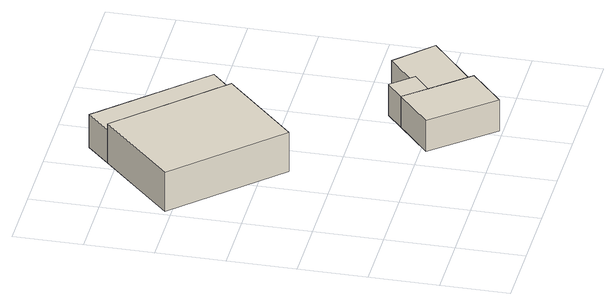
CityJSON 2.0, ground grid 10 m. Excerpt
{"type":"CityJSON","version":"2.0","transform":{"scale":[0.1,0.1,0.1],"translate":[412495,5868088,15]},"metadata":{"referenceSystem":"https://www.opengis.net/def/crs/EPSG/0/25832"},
"CityObjects":{
"building1":{"type":"Building","attributes":{"Gemeindeschluessel":"03454033","AbsoluteHoehe":"15.928","MittlereTraufHoehe":"21.191","Firsthoehe":"23.11","function":"31001_2000","roofType":"3100","measuredHeight":7.18},"address":[{"country":"Germany","locality":"Lorup"}],"geometry":[{"type":"MultiSurface","lod":"1","boundaries":[[[0,1,2,3]],[[4,5,6,7]],[[4,7,3,2]],[[5,4,2,1]],[[6,5,1,0]],[[7,6,0,3]]]}]},
"building2":{"type":"Building","attributes":{"Gemeindeschluessel":"03454033","AbsoluteHoehe":"16.134","MittlereTraufHoehe":"21.056","Firsthoehe":"21.056","function":"31001_2000","roofType":"1000","measuredHeight":4.92},"address":[{"country":"Germany","locality":"Lorup"}],"children":["building2-1"],"geometry":[{"type":"MultiSurface","lod":"1","boundaries":[[[8,9,10,11]],[[12,13,14,15]],[[12,15,11,10]],[[13,12,10,9]],[[14,13,9,8]],[[11,15,16,17]],[[17,16,14,8]]]}]},
"building2-1":{"type":"BuildingPart","attributes":{"AbsoluteHoehe":"16.134","MittlereTraufHoehe":"21.056","Firsthoehe":"21.056","roofType":"1000","measuredHeight":4.92},"parents":["building2"],"geometry":[{"type":"MultiSurface","lod":"1","boundaries":[[[8,17,18,19]],[[20,16,14,21]],[[20,21,19,18]],[[16,20,18,17]],[[21,14,8,19]],[[14,16,17,8]]]}]},
"building3":{"type":"Building","attributes":{"Gemeindeschluessel":"03454033","AbsoluteHoehe":"15.897","MittlereTraufHoehe":"21.187","Firsthoehe":"21.814","function":"51009_1610","roofType":"2100","measuredHeight":5.92},"address":[{"country":"Germany","locality":"Lorup"}],"geometry":[{"type":"MultiSurface","lod":"1","boundaries":[[[22,23,24,25]],[[26,27,4,7]],[[26,7,25,24]],[[27,26,24,23]],[[4,27,23,22]],[[7,4,22,25]]]}]},
"building4":{"type":"Building","attributes":{"Gemeindeschluessel":"03454033","AbsoluteHoehe":"16.096","MittlereTraufHoehe":"19.891","Firsthoehe":"19.891","function":"31001_2000","roofType":"1000","measuredHeight":3.79},"address":[{"country":"Germany","locality":"Lorup"}],"geometry":[{"type":"MultiSurface","lod":"1","boundaries":[[[28,29,30,31,32]],[[33,34,15,16,20]],[[33,20,32,31]],[[34,33,31,30]],[[15,34,30,29]],[[16,15,29,28]],[[20,16,28,32]]]}]}
},
"vertices":[
[9,410,72],[148,266,72],[256,370,72],[117,514,72],[256,370,9],[148,266,9],[9,410,9],[117,514,9],
[290,139,61],[235,92,61],[309,5,61],[364,53,61],[309,5,11],[235,92,11],[290,139,11],[364,53,11],[317,107,11],[317,107,61],
[345,131,61],[317,163,61],[345,131,11],[317,163,11],
[256,370,62],[290,402,62],[151,547,62],[117,514,62],[151,547,9],[290,402,9],
[317,107,49],[364,53,49],[449,125,49],[397,176,49],[345,131,49],[397,176,11],[449,125,11]
]}
